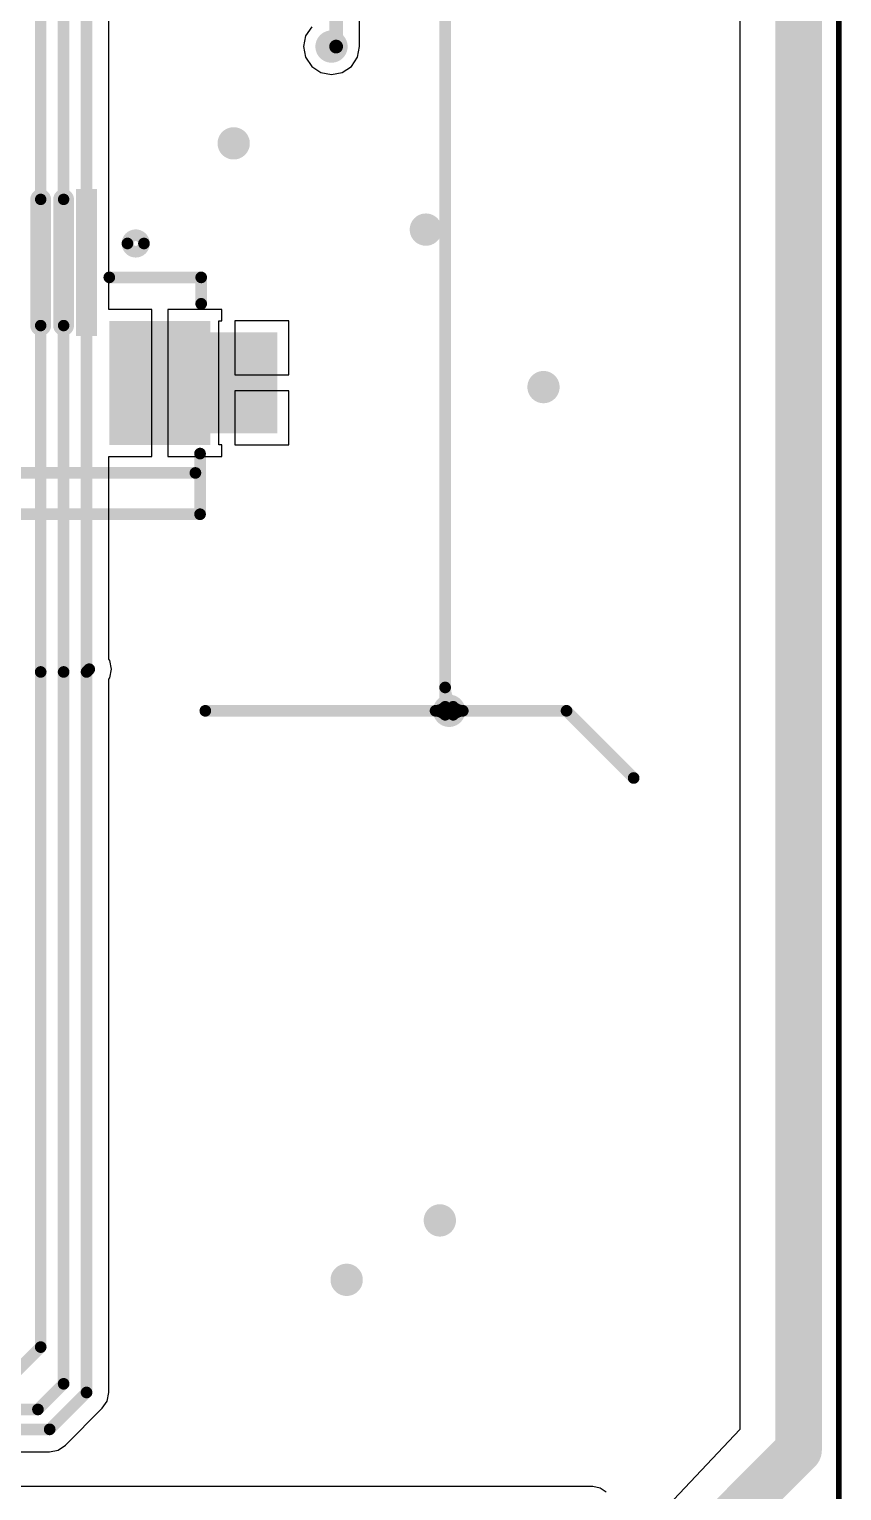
# Model space of a CAD drawing. Header units: inches. Extents: x 32166 to 66782, y 2386 to 7162.
# Drawn here: x 33681.7 to 33858.9, y 3026.2 to 3344.8 of the extents above; entities that cross this region are included whole.
import ezdxf

# ---------------------------------------------------------------- set-up
doc = ezdxf.new("R2010")
doc.units = ezdxf.units.IN
doc.header["$LTSCALE"] = 0.64311
doc.header["$MEASUREMENT"] = 0
for name, color, linetype in [('BOTTOMLAYER', 5, 'CONTINUOUS'), ('BOTTOMOVERLAY', 54, 'CONTINUOUS'), ('BOTTOMPASTE', 16, 'CONTINUOUS'), ('BOTTOMSOLDER', 6, 'CONTINUOUS'), ('KEEPOUTLAYER', 6, 'CONTINUOUS'), ('MIDLAYER1', 16, 'CONTINUOUS'), ('MIDLAYER2', 76, 'CONTINUOUS'), ('MULTILAYER', 9, 'CONTINUOUS')]:
    doc.layers.add(name, color=color, linetype=linetype)

msp = doc.modelspace()

# ---------------------------------------------------------------- linework, layer by layer
at = {"layer": 'BOTTOMLAYER'}
for p, q in [((33753.68, 3341.08), (33753.68, 3691.14)), ((33836.66, 3683.31), (33836.66, 3039.6)), ((33699.02, 3283.68), (33699.02, 3640.06)), ((33743.26, 3345.3), (33741.93, 3343.32)), ((33741.93, 3343.32), (33741.47, 3340.98)), ((33741.47, 3340.98), (33741.93, 3338.64)), ((33741.93, 3338.64), (33743.26, 3336.65)), ((33751.91, 3336.65), (33753.24, 3338.64)), ((33753.24, 3338.64), (33753.7, 3340.98)), ((33753.7, 3340.98), (33753.68, 3341.08)), ((33743.26, 3336.65), (33745.25, 3335.33)), ((33745.25, 3335.33), (33747.59, 3334.86)), ((33747.59, 3334.86), (33749.93, 3335.33)), ((33749.93, 3335.33), (33751.91, 3336.65)), ((33708.41, 3283.68), (33699.02, 3283.68)), ((33708.41, 3267.68), (33708.41, 3283.68)), ((33723.66, 3283.68), (33711.91, 3283.68)), ((33711.91, 3283.68), (33711.91, 3267.68)), ((33723.03, 3267.67), (33723.03, 3281.18)), ((33723.03, 3281.18), (33723.66, 3281.18)), ((33723.66, 3281.18), (33723.66, 3283.68)), ((33738.28, 3281.18), (33726.53, 3281.18)), ((33726.53, 3281.18), (33726.53, 3269.43)), ((33738.28, 3269.43), (33738.28, 3281.18)), ((33726.53, 3269.43), (33738.28, 3269.43)), ((33708.41, 3251.68), (33708.41, 3267.68)), ((33711.91, 3267.68), (33711.91, 3251.68)), ((33723.03, 3254.18), (33723.03, 3267.67)), ((33738.28, 3265.93), (33726.53, 3265.93)), ((33726.53, 3265.93), (33726.53, 3254.18)), ((33738.28, 3254.18), (33738.28, 3265.93)), ((33723.66, 3254.18), (33723.03, 3254.18)), ((33723.66, 3251.68), (33723.66, 3254.18)), ((33726.53, 3254.18), (33738.28, 3254.18)), ((33699.02, 3207.49), (33699.02, 3251.68)), ((33699.02, 3251.68), (33708.41, 3251.68)), ((33711.91, 3251.68), (33723.66, 3251.68)), ((33699.25, 3207.15), (33699.02, 3207.49)), ((33699.62, 3205.29), (33699.25, 3207.15)), ((33699.25, 3203.43), (33699.62, 3205.29)), ((33699.02, 3203.09), (33699.25, 3203.43)), ((33699.02, 3047.66), (33699.02, 3203.09)), ((33697.6, 3044.22), (33698.65, 3045.8)), ((33698.65, 3045.8), (33699.02, 3047.66)), ((33689.56, 3036.18), (33697.6, 3044.22)), ((33697.6, 3044.22), (33697.6, 3044.22)), ((33836.66, 3039.6), (33809.84, 3011.24)), ((33687.98, 3035.12), (33689.56, 3036.18)), ((33669.47, 3034.75), (33686.12, 3034.75)), ((33686.12, 3034.75), (33687.98, 3035.12)), ((33686.12, 3034.75), (33686.12, 3034.75)), ((33804.58, 3027.14), (33668.91, 3027.14)), ((33806.14, 3026.83), (33804.58, 3027.14)), ((33807.46, 3025.94), (33806.14, 3026.83))]:
    msp.add_line(p, q, dxfattribs=at)
for points, const_width in [([(33748.59, 3340.98), (33748.59, 3702.98)], 3), ([(33772.37, 3196.44), (33772.37, 3680.98)], 2.54), ([(33849.44, 3035.12), (33849.44, 3648.03)], 10.16), ([(33694.16, 3204.69), (33694.16, 3643.87)], 2.54), ([(33689.16, 3204.69), (33689.16, 3635.08)], 2.54), ([(33684.16, 3204.69), (33684.16, 3632.46)], 2.54), ([(33684.16, 3307.68), (33684.16, 3280.18)], 2.5), ([(33689.16, 3307.68), (33689.16, 3280.18)], 2.5), ([(33684.16, 3057.55), (33684.16, 3204.69)], 2.54), ([(33689.16, 3049.55), (33689.16, 3204.69)], 2.54), ([(33694.16, 3204.69), (33694.76, 3205.29)], 2.54), ([(33694.16, 3047.66), (33694.16, 3204.69)], 2.54), ([(33720.07, 3196.22), (33798.83, 3196.22)], 2.54), ([(33798.83, 3196.22), (33813.48, 3181.58)], 2.54), ([(33674.91, 3048.3), (33684.16, 3057.55)], 2.54), ([(33683.57, 3043.96), (33689.16, 3049.55)], 2.54), ([(33686.12, 3039.62), (33694.16, 3047.66)], 2.54), ([(33424.61, 3043.96), (33683.57, 3043.96)], 2.54), ([(33421.02, 3039.62), (33686.12, 3039.62)], 2.54), ([(33832.17, 3017.85), (33849.44, 3035.12)], 10.16)]:
    msp.add_lwpolyline(points, dxfattribs=dict(at, const_width=const_width))
for points, const_width in [([(33746.34, 3340.98, 1), (33748.84, 3340.98, 1)], 2.5), ([(33747.84, 3340.98, 1), (33749.34, 3340.98, 1)], 1.5), ([(33725, 3319.89, 1), (33727.5, 3319.89, 1)], 2.5), ([(33683.54, 3307.68, 1), (33684.79, 3307.68, 1)], 1.25), ([(33688.54, 3307.68, 1), (33689.79, 3307.68, 1)], 1.25), ([(33766.91, 3301.09, 1), (33769.41, 3301.09, 1)], 2.5), ([(33683.54, 3280.18, 1), (33684.79, 3280.18, 1)], 1.25), ([(33688.54, 3280.18, 1), (33689.79, 3280.18, 1)], 1.25), ([(33792.57, 3266.77, 1), (33795.07, 3266.77, 1)], 2.5), ([(33683.53, 3204.69, 1), (33684.8, 3204.69, 1)], 1.27), ([(33683.53, 3204.69, 1), (33684.8, 3204.69, 1)], 1.27), ([(33688.53, 3204.69, 1), (33689.8, 3204.69, 1)], 1.27), ([(33688.53, 3204.69, 1), (33689.8, 3204.69, 1)], 1.27), ([(33693.53, 3204.69, 1), (33694.8, 3204.69, 1)], 1.27), ([(33693.53, 3204.69, 1), (33694.8, 3204.69, 1)], 1.27), ([(33693.53, 3204.69, 1), (33694.8, 3204.69, 1)], 1.27), ([(33694.12, 3205.29, 1), (33695.39, 3205.29, 1)], 1.27), ([(33771.73, 3201.31, 1), (33773, 3201.31, 1)], 1.27), ([(33771.99, 3196.22, 1), (33774.49, 3196.22, 1)], 2.5), ([(33771.74, 3197.09, 1), (33773.01, 3197.09, 1)], 1.27), ([(33773.48, 3197.09, 1), (33774.75, 3197.09, 1)], 1.27), ([(33773.48, 3197.09, 1), (33774.75, 3197.09, 1)], 1.27), ([(33719.43, 3196.22, 1), (33720.7, 3196.22, 1)], 1.27), ([(33769.64, 3196.22, 1), (33770.91, 3196.22, 1)], 1.27), ([(33769.64, 3196.22, 1), (33770.91, 3196.22, 1)], 1.27), ([(33771.73, 3196.44, 1), (33773, 3196.44, 1)], 1.27), ([(33771.74, 3195.35, 1), (33773.01, 3195.35, 1)], 1.27), ([(33773.48, 3195.35, 1), (33774.75, 3195.35, 1)], 1.27), ([(33775.58, 3196.22, 1), (33776.85, 3196.22, 1)], 1.27), ([(33775.58, 3196.22, 1), (33776.85, 3196.22, 1)], 1.27), ([(33798.2, 3196.22, 1), (33799.47, 3196.22, 1)], 1.27), ([(33798.2, 3196.22, 1), (33799.47, 3196.22, 1)], 1.27), ([(33812.84, 3181.58, 1), (33814.11, 3181.58, 1)], 1.27), ([(33769.96, 3085.16, 1), (33772.46, 3085.16, 1)], 2.5), ([(33749.64, 3072.21, 1), (33752.14, 3072.21, 1)], 2.5), ([(33683.53, 3057.55, 1), (33684.8, 3057.55, 1)], 1.27), ([(33683.53, 3057.55, 1), (33684.8, 3057.55, 1)], 1.27), ([(33688.53, 3049.55, 1), (33689.8, 3049.55, 1)], 1.27), ([(33688.53, 3049.55, 1), (33689.8, 3049.55, 1)], 1.27), ([(33693.53, 3047.66, 1), (33694.8, 3047.66, 1)], 1.27), ([(33693.53, 3047.66, 1), (33694.8, 3047.66, 1)], 1.27), ([(33682.93, 3043.96, 1), (33684.2, 3043.96, 1)], 1.27), ([(33682.93, 3043.96, 1), (33684.2, 3043.96, 1)], 1.27), ([(33685.49, 3039.62, 1), (33686.76, 3039.62, 1)], 1.27), ([(33685.49, 3039.62, 1), (33686.76, 3039.62, 1)], 1.27), ([(33846.9, 3035.12, 1), (33851.98, 3035.12, 1)], 5.08), ([(33846.9, 3035.12, 1), (33851.98, 3035.12, 1)], 5.08)]:
    msp.add_lwpolyline(points, format="xyb", close=True, dxfattribs=dict(at, const_width=const_width))
at = {"layer": 'BOTTOMLAYER', "const_width": 2.54}
for points in [[(33774.11, 3197.09, -0.198912), (33772.37, 3201.31)], [(33772.37, 3197.09, -0.198912), (33770.27, 3196.22)], [(33776.21, 3196.22, -0.198912), (33774.11, 3197.09)], [(33770.27, 3196.22, -0.198912), (33772.37, 3195.35)], [(33774.11, 3195.35, -0.198912), (33776.21, 3196.22)]]:
    msp.add_lwpolyline(points, format="xyb", dxfattribs=at)
at = {"layer": 'BOTTOMLAYER'}
for points in [[(33692.91, 3278.93), (33695.41, 3278.93), (33692.91, 3308.93), (33695.41, 3308.93)], [(33720.16, 3280.18), (33700.16, 3280.18), (33720.16, 3255.18), (33700.16, 3255.18)], [(33714.78, 3257.68), (33734.78, 3257.68), (33714.78, 3277.68), (33734.78, 3277.68)]]:
    msp.add_solid(points, dxfattribs=at)
at = {"layer": 'BOTTOMOVERLAY'}
for points, const_width in [([(33706.68, 3298.07, 1), (33703.09, 3298.07, 1)], 2.54), ([(33702.45, 3298.07, 1), (33703.72, 3298.07, 1)], 1.27), ([(33706.05, 3298.07, 1), (33707.32, 3298.07, 1)], 1.27), ([(33698.49, 3290.68, 1), (33699.76, 3290.68, 1)], 1.27), ([(33718.53, 3290.68, 1), (33719.8, 3290.68, 1)], 1.27), ([(33718.53, 3290.68, 1), (33719.8, 3290.68, 1)], 1.27), ([(33718.53, 3284.93, 1), (33719.8, 3284.93, 1)], 1.27), ([(33718.28, 3252.28, 1), (33719.55, 3252.28, 1)], 1.27), ([(33717.27, 3248.06, 1), (33718.54, 3248.06, 1)], 1.27), ([(33718.28, 3239.06, 1), (33719.55, 3239.06, 1)], 1.27), ([(33718.28, 3239.06, 1), (33719.55, 3239.06, 1)], 1.27)]:
    msp.add_lwpolyline(points, format="xyb", close=True, dxfattribs=dict(at, const_width=const_width))
at = {"layer": 'BOTTOMOVERLAY', "const_width": 2.54}
for points in [[(33699.12, 3290.68), (33719.16, 3290.68)], [(33719.16, 3284.93), (33719.16, 3290.68)], [(33718.91, 3239.06), (33718.91, 3252.28)], [(33489.16, 3248.06), (33717.91, 3248.06)], [(33489.16, 3239.06), (33718.91, 3239.06)]]:
    msp.add_lwpolyline(points, dxfattribs=at)
at = {"layer": 'BOTTOMPASTE', "const_width": 2.5}
for points in [[(33684.16, 3307.68), (33684.16, 3280.18)], [(33689.16, 3307.68), (33689.16, 3280.18)]]:
    msp.add_lwpolyline(points, dxfattribs=at)
at = {"layer": 'BOTTOMPASTE', "const_width": 1.25}
for points in [[(33683.54, 3307.68, 1), (33684.79, 3307.68, 1)], [(33688.54, 3307.68, 1), (33689.79, 3307.68, 1)], [(33683.54, 3280.18, 1), (33684.79, 3280.18, 1)], [(33688.54, 3280.18, 1), (33689.79, 3280.18, 1)]]:
    msp.add_lwpolyline(points, format="xyb", close=True, dxfattribs=at)
at = {"layer": 'BOTTOMPASTE'}
for points in [[(33692.91, 3278.93), (33695.41, 3278.93), (33692.91, 3308.93), (33695.41, 3308.93)], [(33720.16, 3280.18), (33700.16, 3280.18), (33720.16, 3255.18), (33700.16, 3255.18)], [(33714.78, 3257.68), (33734.78, 3257.68), (33714.78, 3277.68), (33734.78, 3277.68)]]:
    msp.add_solid(points, dxfattribs=at)
at = {"layer": 'BOTTOMSOLDER'}
for points, const_width in [([(33745.83, 3340.98, 1), (33749.34, 3340.98, 1)], 3.52), ([(33724.49, 3319.89, 1), (33728.01, 3319.89, 1)], 3.52), ([(33683.03, 3307.68, 1), (33685.29, 3307.68, 1)], 2.27), ([(33688.03, 3307.68, 1), (33690.29, 3307.68, 1)], 2.27), ([(33766.4, 3301.09, 1), (33769.92, 3301.09, 1)], 3.52), ([(33683.03, 3280.18, 1), (33685.29, 3280.18, 1)], 2.27), ([(33688.03, 3280.18, 1), (33690.29, 3280.18, 1)], 2.27), ([(33792.06, 3266.77, 1), (33795.57, 3266.77, 1)], 3.52), ([(33771.48, 3196.22, 1), (33775, 3196.22, 1)], 3.52), ([(33769.45, 3085.16, 1), (33772.97, 3085.16, 1)], 3.52), ([(33749.13, 3072.21, 1), (33752.65, 3072.21, 1)], 3.52)]:
    msp.add_lwpolyline(points, format="xyb", close=True, dxfattribs=dict(at, const_width=const_width))
at = {"layer": 'BOTTOMSOLDER', "const_width": 4.53}
for points in [[(33684.16, 3307.68), (33684.16, 3280.18)], [(33689.16, 3307.68), (33689.16, 3280.18)]]:
    msp.add_lwpolyline(points, dxfattribs=at)
at = {"layer": 'BOTTOMSOLDER'}
for points in [[(33691.89, 3277.92), (33696.43, 3277.92), (33691.89, 3309.95), (33696.43, 3309.95)], [(33721.18, 3281.2), (33699.14, 3281.2), (33721.18, 3254.16), (33699.14, 3254.16)], [(33713.76, 3256.66), (33735.79, 3256.66), (33713.76, 3278.69), (33735.79, 3278.69)]]:
    msp.add_solid(points, dxfattribs=at)
at = {"layer": 'KEEPOUTLAYER', "const_width": 1.28}
msp.add_lwpolyline([(33858.23, 2983.06), (33858.23, 3738.23)], dxfattribs=at)
at = {"layer": 'MIDLAYER1', "const_width": 2.5}
for points in [[(33746.34, 3340.98, 1), (33748.84, 3340.98, 1)], [(33725, 3319.89, 1), (33727.5, 3319.89, 1)], [(33766.91, 3301.09, 1), (33769.41, 3301.09, 1)], [(33792.57, 3266.77, 1), (33795.07, 3266.77, 1)], [(33771.99, 3196.22, 1), (33774.49, 3196.22, 1)], [(33769.96, 3085.16, 1), (33772.46, 3085.16, 1)], [(33749.64, 3072.21, 1), (33752.14, 3072.21, 1)]]:
    msp.add_lwpolyline(points, format="xyb", close=True, dxfattribs=at)
at = {"layer": 'MIDLAYER2', "const_width": 2.5}
for points in [[(33746.34, 3340.98, 1), (33748.84, 3340.98, 1)], [(33725, 3319.89, 1), (33727.5, 3319.89, 1)], [(33766.91, 3301.09, 1), (33769.41, 3301.09, 1)], [(33792.57, 3266.77, 1), (33795.07, 3266.77, 1)], [(33771.99, 3196.22, 1), (33774.49, 3196.22, 1)], [(33769.96, 3085.16, 1), (33772.46, 3085.16, 1)], [(33749.64, 3072.21, 1), (33752.14, 3072.21, 1)]]:
    msp.add_lwpolyline(points, format="xyb", close=True, dxfattribs=at)
at = {"layer": 'MULTILAYER', "const_width": 2.5}
for points in [[(33746.34, 3340.98, 1), (33748.84, 3340.98, 1)], [(33725, 3319.89, 1), (33727.5, 3319.89, 1)], [(33766.91, 3301.09, 1), (33769.41, 3301.09, 1)], [(33792.57, 3266.77, 1), (33795.07, 3266.77, 1)], [(33771.99, 3196.22, 1), (33774.49, 3196.22, 1)], [(33769.96, 3085.16, 1), (33772.46, 3085.16, 1)], [(33749.64, 3072.21, 1), (33752.14, 3072.21, 1)]]:
    msp.add_lwpolyline(points, format="xyb", close=True, dxfattribs=at)

doc.saveas('drawing.dxf')
